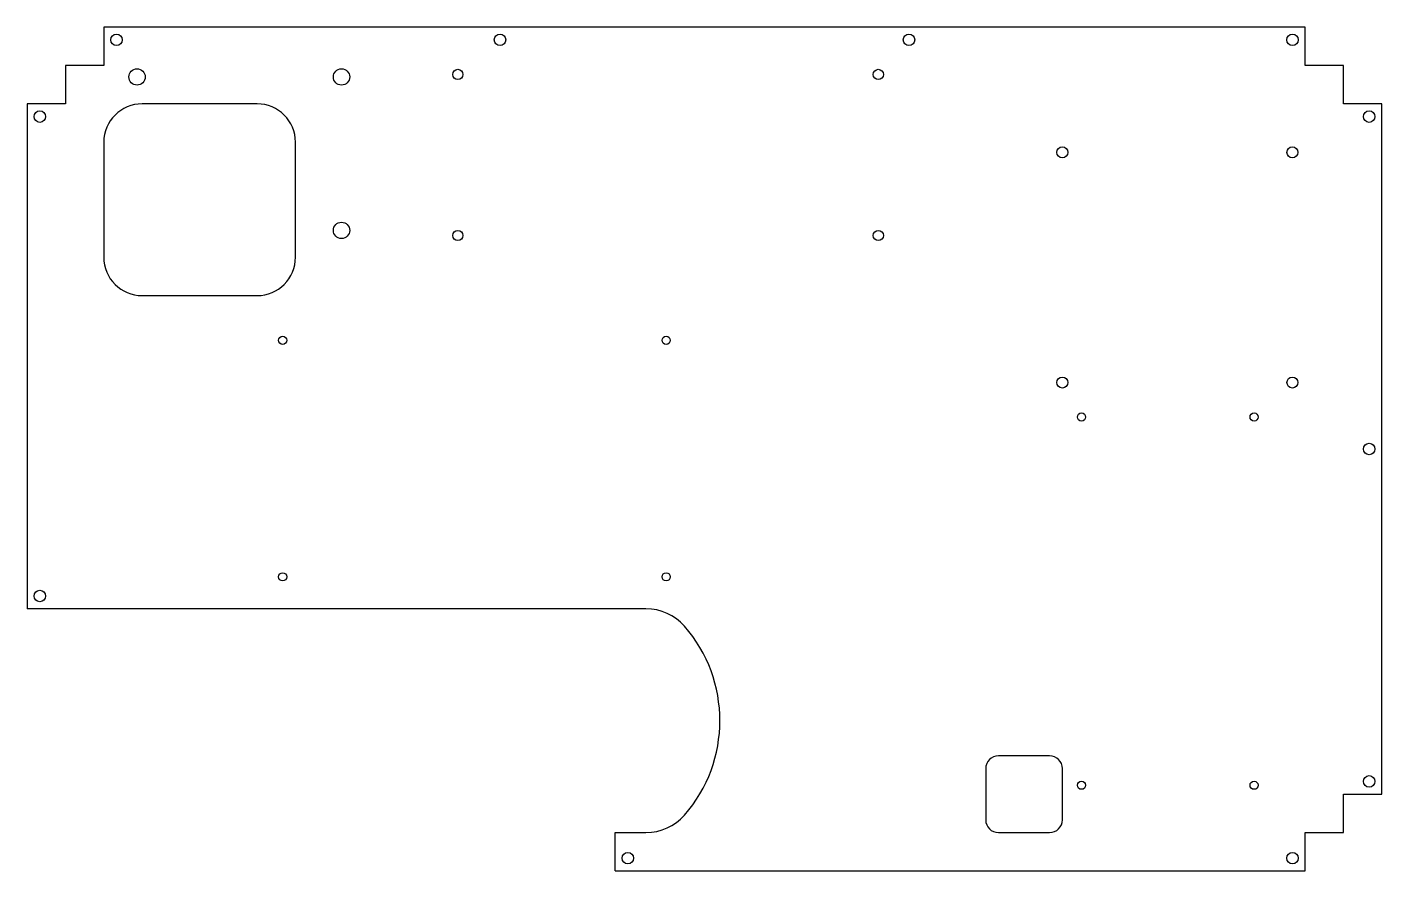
# Model space of a CAD drawing. Header units: millimetres. Extents: x -265 to 265, y -165 to 165.
import ezdxf

# ---------------------------------------------------------------- set-up
doc = ezdxf.new("R2010")
doc.units = ezdxf.units.MM

msp = doc.modelspace()

# ---------------------------------------------------------------- linework, layer by layer
at = {"color": 7, "linetype": 'Continuous', "lineweight": 25}
for p, q in [((235, 165), (-235, 165)), ((-235, 165), (-235, 150)), ((235, 150), (235, 165)), ((-235, 150), (-250, 150)), ((-250, 150), (-250, 135)), ((250, 150), (235, 150)), ((250, 135), (250, 150)), ((-265, 135), (-265, -62.5)), ((-250, 135), (-265, 135)), ((-175, 135), (-220, 135)), ((265, 135), (250, 135)), ((265, -135), (265, 135)), ((-235, 120), (-235, 75)), ((-160, 75), (-160, 120)), ((-220, 60), (-175, 60)), ((-22.91, -62.5), (-265, -62.5)), ((135, -120), (115, -120)), ((110, -125), (110, -145)), ((140, -145), (140, -125)), ((250, -150), (250, -135)), ((250, -135), (265, -135)), ((-35, -150), (-22.91, -150)), ((-35, -165), (-35, -150)), ((115, -150), (135, -150)), ((235, -165), (235, -150)), ((235, -150), (250, -150)), ((-35, -165), (235, -165))]:
    msp.add_line(p, q, dxfattribs=at)
for centre, radius in [((-230, 160), 2.25), ((-80, 160), 2.25), ((80, 160), 2.25), ((230, 160), 2.25), ((-222, 145.5), 3.2), ((-142, 145.5), 3.2), ((-96.5, 146.5), 2), ((68, 146.5), 2), ((-260, 130), 2.25), ((260, 130), 2.25), ((140, 116), 2.15), ((230, 116), 2.15), ((-142, 85.5), 3.2), ((-96.5, 83.5), 2), ((68, 83.5), 2), ((-165, 42.5), 1.6), ((-15, 42.5), 1.6), ((140, 26), 2.15), ((230, 26), 2.15), ((147.5, 12.5), 1.6), ((215, 12.5), 1.6), ((260, 0), 2.25), ((-165, -50), 1.6), ((-15, -50), 1.6), ((-260, -57.5), 2.25), ((147.5, -131.5), 1.6), ((215, -131.5), 1.6), ((260, -130), 2.25), ((-30, -160), 2.25), ((230, -160), 2.25)]:
    msp.add_circle(centre, radius, dxfattribs=at)
for centre, radius, start, end in [((-220, 120), 15, 90, 180), ((-175, 120), 15, 0, 90), ((-220, 75), 15, 180, 270), ((-175, 75), 15, 270, 0), ((-22.91, -82.5), 20, 41.2405, 90), ((-50, -106.25), 56.03, 318.7595, 41.2405), ((115, -125), 5, 90, 180), ((135, -125), 5, 0, 90), ((-22.91, -130), 20, 270, 318.7595), ((115, -145), 5, 180, 270), ((135, -145), 5, 270, 0)]:
    msp.add_arc(centre, radius, start, end, dxfattribs=at)

doc.saveas('drawing.dxf')
